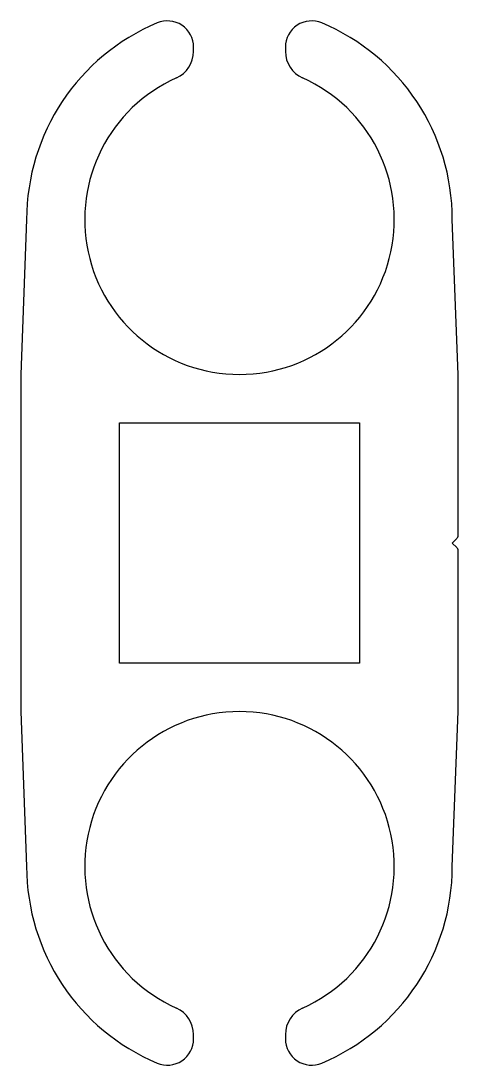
# Model space of a CAD drawing. Extents: x 1.6 to 24.2, y 1.2 to 55.1.
import ezdxf

# ---------------------------------------------------------------- set-up
doc = ezdxf.new("R2010")
doc.units = 0
doc.layers.get('0').update_dxf_attribs({"linetype": 'CONTINUOUS'})

msp = doc.modelspace()

# ---------------------------------------------------------------- linework, layer by layer
for p, q in [((10.571, 53.485), (10.571, 53.707)), ((15.321, 53.707), (15.321, 53.485)), ((1.946, 44.811), (1.646, 36.816)), ((24.246, 36.816), (23.946, 44.811)), ((1.646, 36.807), (1.646, 19.416)), ((24.246, 28.515), (24.246, 36.807)), ((6.746, 34.311), (19.146, 34.311)), ((6.746, 21.911), (6.746, 34.311)), ((19.146, 34.311), (19.146, 21.911)), ((23.946, 28.111), (24.173, 28.338)), ((24.173, 27.884), (23.946, 28.111)), ((24.246, 19.416), (24.246, 27.707)), ((19.146, 21.911), (6.746, 21.911)), ((1.646, 19.407), (1.946, 11.411)), ((23.946, 11.411), (24.246, 19.407)), ((10.571, 2.515), (10.571, 2.737)), ((15.321, 2.737), (15.321, 2.515))]:
    msp.add_line(p, q)
for centre, radius, start, end in [((9.217, 53.707), 1.354, 0, 112.7432), ((16.675, 53.707), 1.354, 67.2568, 180), ((12.946, 44.811), 11, 112.7432, 180), ((12.946, 44.811), 11, 0, 67.2568), ((9.071, 53.485), 1.5, 294.0727, 0), ((16.821, 53.485), 1.5, 180, 245.9273), ((12.946, 44.811), 8, 114.0727, 65.9273), ((1.896, 36.807), 0.25, 177.8524, 180), ((23.996, 36.807), 0.25, 0, 2.1476), ((23.996, 28.515), 0.25, 315, 360), ((23.996, 27.707), 0.25, 0, 45), ((1.896, 19.416), 0.25, 180, 182.1476), ((12.946, 11.411), 8, 294.0727, 245.9273), ((23.996, 19.416), 0.25, 357.8524, 360), ((12.946, 11.411), 11, 180, 247.2568), ((12.946, 11.411), 11, 292.7432, 360), ((9.071, 2.737), 1.5, 0, 65.9273), ((16.821, 2.737), 1.5, 114.0727, 180), ((9.217, 2.515), 1.354, 247.2568, 0), ((16.675, 2.515), 1.354, 180, 292.7432)]:
    msp.add_arc(centre, radius, start, end)

doc.saveas('drawing.dxf')
